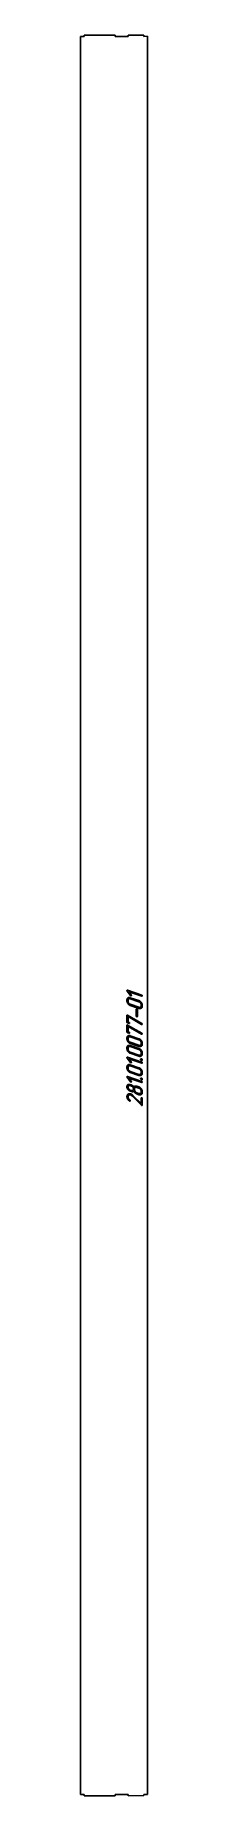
# Model space of a CAD drawing. Header units: millimetres. Extents: x 119 to 206, y 225 to 2503.
import ezdxf

# ---------------------------------------------------------------- set-up
doc = ezdxf.new("R2010")
doc.units = ezdxf.units.MM
doc.linetypes.add('K5LT_BASIC', pattern=[0])
doc.layers.add('Engraving', color=7, linetype='Continuous')

msp = doc.modelspace()

# ---------------------------------------------------------------- linework, layer by layer
at = {"color": 143, "linetype": 'K5LT_BASIC', "lineweight": 25, "true_color": 0x33acca}
for p, q in [((119.4, 2501.4), (119.4, 226.7)), ((119.4, 2501.4), (124.4, 2501.4)), ((124.4, 2502.9), (124.4, 2501.4)), ((164.4, 2502.9), (124.4, 2502.9)), ((164.4, 2501.4), (164.4, 2502.9)), ((176.5, 2501.4), (181.5, 2501.4)), ((201.5, 2503), (181.5, 2502.9)), ((181.5, 2502.9), (181.5, 2501.4)), ((201.5, 2501.5), (201.5, 2503)), ((201.5, 2501.5), (206.5, 2501.6)), ((206.5, 226.9), (206.5, 2501.6)), ((124.4, 226.7), (119.4, 226.7)), ((124.4, 226.7), (124.4, 225.2)), ((124.4, 225.2), (164.4, 225.2)), ((169.4, 226.7), (164.4, 226.7)), ((164.4, 225.2), (164.4, 226.7)), ((181.5, 226.8), (176.5, 226.8)), ((181.5, 226.8), (181.5, 225.3)), ((181.5, 225.3), (201.5, 225.4)), ((206.5, 226.9), (201.5, 226.9)), ((201.5, 225.4), (201.5, 226.9))]:
    msp.add_line(p, q, dxfattribs=at)
for points in [[(164.4, 2501.4), (169.7, 2501.4), (170.3, 2501.4), (171.2, 2501.4), (172.1, 2501.4), (173, 2501.4), (173.8, 2501.4), (174.7, 2501.4), (175.6, 2501.4), (176.2, 2501.4), (176.5, 2501.4)], [(176.5, 226.8), (176.2, 226.8), (175.6, 226.8), (174.7, 226.8), (173.8, 226.8), (173, 226.7), (172.1, 226.7), (171.2, 226.7), (170.3, 226.7), (169.7, 226.7), (169.4, 226.7)]]:
    msp.add_open_spline(points, degree=3, dxfattribs=at)
at = {"layer": 'Engraving', "color": 143, "linetype": 'K5LT_BASIC', "lineweight": 25, "true_color": 0x33acca}
for p, q in [((179.8, 1255), (179.8, 1253.6)), ((180, 1266.4), (184.3, 1260.7)), ((199, 1261.2), (180.5, 1267.4)), ((181.2, 1254.5), (181.2, 1253.1)), ((185.2, 1261.4), (182.2, 1265.4)), ((182.2, 1265.4), (199, 1259.7)), ((195.4, 1254), (184, 1257.8)), ((195.4, 1252.5), (184, 1256.4)), ((179.8, 1234.7), (179.8, 1226.2)), ((180.6, 1235.1), (180.4, 1235.2)), ((199.1, 1224.6), (180.6, 1235.1)), ((181.2, 1233.4), (198.8, 1223.3)), ((181.2, 1226.4), (181.2, 1233.4)), ((184, 1249.3), (195.4, 1245.4)), ((184, 1247.9), (195.4, 1244)), ((191.9, 1242.6), (191.9, 1234.1)), ((193.3, 1233.6), (193.3, 1242.1)), ((198.2, 1247.3), (198.2, 1248.7)), ((199.7, 1246.8), (199.7, 1248.2)), ((179.8, 1222), (179.8, 1213.5)), ((180.6, 1222.4), (180.4, 1222.5)), ((180.5, 1225.2), (182.6, 1224.5)), ((180.5, 1212.5), (182.6, 1211.8)), ((199.1, 1211.9), (180.6, 1222.4)), ((182.6, 1225.9), (181.2, 1226.4)), ((181.2, 1220.7), (198.8, 1210.6)), ((181.2, 1213.7), (181.2, 1220.7)), ((182.6, 1213.2), (181.2, 1213.7)), ((195.4, 1204.7), (184, 1208.6)), ((198.8, 1223.3), (199, 1223.2)), ((198.8, 1210.6), (199, 1210.5)), ((199.7, 1223.7), (199.5, 1224.2)), ((199.7, 1211), (199.5, 1211.5)), ((179.8, 1205.8), (179.8, 1204.4)), ((179.8, 1193.1), (179.8, 1191.7)), ((181.2, 1205.3), (181.2, 1203.9)), ((181.2, 1192.6), (181.2, 1191.2)), ((195.4, 1203.3), (184, 1207.2)), ((184, 1200.1), (195.4, 1196.2)), ((184, 1198.6), (195.4, 1194.8)), ((195.4, 1192), (184, 1195.9)), ((195.4, 1190.6), (184, 1194.5)), ((184, 1187.4), (195.4, 1183.5)), ((184, 1185.9), (195.4, 1182.1)), ((198.2, 1198.1), (198.2, 1199.5)), ((198.2, 1185.4), (198.2, 1186.8)), ((199.7, 1197.6), (199.7, 1199)), ((199.7, 1184.9), (199.7, 1186.3)), ((179.8, 1168.2), (179.8, 1166.8)), ((180, 1179.6), (184.3, 1173.9)), ((199, 1174.4), (180.5, 1180.7)), ((181.2, 1167.7), (181.2, 1166.3)), ((182.2, 1178.7), (199, 1173)), ((185.2, 1174.6), (182.2, 1178.7)), ((195.4, 1167.2), (184, 1171)), ((195.4, 1165.7), (184, 1169.6)), ((184, 1162.5), (195.4, 1158.6)), ((198.2, 1160.5), (198.2, 1161.9)), ((179.8, 1142.6), (179.8, 1142.2)), ((179.8, 1142.2), (179.8, 1141.7)), ((179.8, 1141.7), (180.1, 1140.9)), ((180, 1154.8), (184.3, 1149.1)), ((199, 1149.5), (180.5, 1155.8)), ((182.2, 1153.8), (199, 1148.1)), ((185.2, 1149.7), (182.2, 1153.8)), ((183.1, 1145.7), (182.4, 1145.7)), ((183.6, 1145.6), (183.1, 1145.7)), ((184, 1145.4), (183.6, 1145.6)), ((184, 1161.1), (195.4, 1157.2)), ((185.5, 1144.9), (184, 1145.4)), ((185.5, 1143.5), (184, 1144)), ((189.7, 1139.9), (189.7, 1138.5)), ((195.4, 1142.3), (192.6, 1143.2)), ((195.4, 1140.9), (192.6, 1141.8)), ((199.7, 1160), (199.7, 1161.4)), ((183.1, 1124.1), (183.4, 1124)), ((184, 1138.3), (185.5, 1137.8)), ((184, 1136.9), (185.5, 1136.4)), ((185.7, 1131.4), (186.2, 1131)), ((186.2, 1131), (186.8, 1130.5)), ((186.8, 1130.5), (198.6, 1118.7)), ((198.2, 1120.7), (187.6, 1131.4)), ((192.6, 1134.7), (195.4, 1133.8)), ((192.6, 1133.3), (195.4, 1132.3)), ((198.2, 1135.6), (198.2, 1137.1)), ((198.2, 1127.9), (198.2, 1120.7)), ((199.7, 1135.1), (199.7, 1136.6)), ((199.7, 1118.9), (199.7, 1127.4))]:
    msp.add_line(p, q, dxfattribs=at)
for points in [[(180, 1267.4), (179.8, 1267.2), (179.8, 1267)], [(179.8, 1267), (179.8, 1266.7), (180, 1266.4)], [(181, 1257.6), (179.8, 1256.7), (179.8, 1255)], [(179.8, 1253.6), (179.8, 1251.8), (181.1, 1250.1)], [(180.5, 1267.4), (180.2, 1267.6), (180, 1267.4)], [(184, 1257.8), (182.3, 1258.4), (181, 1257.6)], [(182, 1256.2), (181.2, 1255.7), (181.2, 1254.5)], [(181.2, 1253.1), (181.2, 1251.9), (182, 1250.8)], [(184, 1256.4), (182.9, 1256.8), (182, 1256.2)], [(184.3, 1260.7), (184.6, 1260.4), (184.7, 1260.3)], [(184.7, 1260.3), (185, 1260.2), (185.2, 1260.4)], [(185.5, 1260.8), (185.5, 1261.1), (185.2, 1261.4)], [(185.2, 1260.4), (185.5, 1260.5), (185.5, 1260.8)], [(198.4, 1251.7), (197.2, 1253.4), (195.4, 1254)], [(199.5, 1260.8), (199.3, 1261.1), (199, 1261.2)], [(199, 1259.7), (199.3, 1259.6), (199.5, 1259.8)], [(199.7, 1260.2), (199.7, 1260.5), (199.5, 1260.8)], [(199.5, 1259.8), (199.7, 1260.1), (199.7, 1260.2)], [(180, 1235.2), (179.8, 1235.1), (179.8, 1234.7)], [(180.4, 1235.2), (180.1, 1235.3), (180, 1235.2)], [(181.1, 1250.1), (182.3, 1248.4), (184, 1247.9)], [(182, 1250.8), (182.9, 1249.7), (184, 1249.3)], [(192.1, 1243), (191.9, 1242.9), (191.9, 1242.6)], [(191.9, 1234.1), (191.9, 1233.7), (192.1, 1233.5)], [(192.6, 1243.1), (192.3, 1243.2), (192.1, 1243)], [(192.1, 1233.5), (192.4, 1233.2), (192.6, 1233.1)], [(193, 1242.7), (192.8, 1243), (192.6, 1243.1)], [(192.6, 1233.1), (192.8, 1233), (193.1, 1233.1)], [(193.3, 1242.1), (193.3, 1242.5), (193, 1242.7)], [(193.1, 1233.1), (193.3, 1233.3), (193.3, 1233.6)], [(197.4, 1251), (196.6, 1252.1), (195.4, 1252.5)], [(195.4, 1245.4), (196.6, 1245), (197.4, 1245.6)], [(195.4, 1244), (197.2, 1243.4), (198.4, 1244.3)], [(198.2, 1248.7), (198.2, 1249.9), (197.4, 1251)], [(197.4, 1245.6), (198.2, 1246.2), (198.2, 1247.3)], [(199.7, 1248.2), (199.7, 1250), (198.4, 1251.7)], [(198.4, 1244.3), (199.7, 1245.2), (199.7, 1246.8)], [(179.8, 1226.2), (179.8, 1225.5), (180.5, 1225.2)], [(180, 1222.5), (179.8, 1222.4), (179.8, 1222)], [(179.8, 1213.5), (179.8, 1212.8), (180.5, 1212.5)], [(181, 1208.4), (179.8, 1207.5), (179.8, 1205.8)], [(180.4, 1222.5), (180.1, 1222.6), (180, 1222.5)], [(184, 1208.6), (182.3, 1209.2), (181, 1208.4)], [(184, 1207.2), (182.9, 1207.6), (182, 1207)], [(183.1, 1225.6), (182.9, 1225.8), (182.6, 1225.9)], [(182.6, 1224.5), (183, 1224.4), (183.1, 1224.6)], [(183.1, 1212.9), (182.9, 1213.1), (182.6, 1213.2)], [(182.6, 1211.8), (183, 1211.7), (183.1, 1211.9)], [(183.3, 1225), (183.3, 1225.3), (183.1, 1225.6)], [(183.1, 1224.6), (183.3, 1224.9), (183.3, 1225)], [(183.3, 1212.3), (183.3, 1212.6), (183.1, 1212.9)], [(183.1, 1211.9), (183.3, 1212.2), (183.3, 1212.3)], [(199, 1223.2), (199.3, 1223.1), (199.5, 1223.3)], [(199, 1210.5), (199.3, 1210.4), (199.5, 1210.6)], [(199.5, 1224.2), (199.2, 1224.5), (199.1, 1224.6)], [(199.5, 1211.5), (199.2, 1211.8), (199.1, 1211.9)], [(199.5, 1223.3), (199.7, 1223.5), (199.7, 1223.7)], [(199.5, 1210.6), (199.7, 1210.8), (199.7, 1211)], [(179.8, 1204.4), (179.8, 1202.6), (181.1, 1200.9)], [(181, 1195.7), (179.8, 1194.8), (179.8, 1193.1)], [(179.8, 1191.7), (179.8, 1189.9), (181.1, 1188.2)], [(184, 1195.9), (182.3, 1196.5), (181, 1195.7)], [(181.1, 1200.9), (182.3, 1199.2), (184, 1198.6)], [(181.1, 1188.2), (182.3, 1186.5), (184, 1185.9)], [(182, 1207), (181.2, 1206.5), (181.2, 1205.3)], [(181.2, 1203.9), (181.2, 1202.7), (182, 1201.6)], [(182, 1194.3), (181.2, 1193.8), (181.2, 1192.6)], [(181.2, 1191.2), (181.2, 1190), (182, 1188.9)], [(182, 1201.6), (182.9, 1200.5), (184, 1200.1)], [(184, 1194.5), (182.9, 1194.9), (182, 1194.3)], [(182, 1188.9), (182.9, 1187.8), (184, 1187.4)], [(198.4, 1202.5), (197.2, 1204.1), (195.4, 1204.7)], [(197.4, 1201.8), (196.6, 1202.9), (195.4, 1203.3)], [(195.4, 1196.2), (196.6, 1195.8), (197.4, 1196.4)], [(195.4, 1194.8), (197.2, 1194.2), (198.4, 1195.1)], [(198.4, 1189.8), (197.2, 1191.4), (195.4, 1192)], [(197.4, 1189.1), (196.6, 1190.2), (195.4, 1190.6)], [(198.2, 1199.5), (198.2, 1200.6), (197.4, 1201.8)], [(197.4, 1196.4), (198.2, 1197), (198.2, 1198.1)], [(198.2, 1186.8), (198.2, 1187.9), (197.4, 1189.1)], [(197.4, 1183.7), (198.2, 1184.3), (198.2, 1185.4)], [(199.7, 1199), (199.7, 1200.8), (198.4, 1202.5)], [(198.4, 1195.1), (199.7, 1196), (199.7, 1197.6)], [(199.7, 1186.3), (199.7, 1188.1), (198.4, 1189.8)], [(198.4, 1182.4), (199.7, 1183.3), (199.7, 1184.9)], [(180, 1180.6), (179.8, 1180.5), (179.8, 1180.2)], [(179.8, 1180.2), (179.8, 1179.9), (180, 1179.6)], [(181, 1170.8), (179.8, 1169.9), (179.8, 1168.2)], [(179.8, 1166.8), (179.8, 1165), (181.1, 1163.3)], [(180.5, 1180.7), (180.2, 1180.8), (180, 1180.6)], [(184, 1171), (182.3, 1171.6), (181, 1170.8)], [(181.1, 1163.3), (182.3, 1161.6), (184, 1161.1)], [(182, 1169.4), (181.2, 1168.9), (181.2, 1167.7)], [(181.2, 1166.3), (181.2, 1165.1), (182, 1164)], [(184, 1169.6), (182.9, 1170), (182, 1169.4)], [(182, 1164), (182.9, 1162.9), (184, 1162.5)], [(184.3, 1173.9), (184.6, 1173.6), (184.7, 1173.5)], [(184.7, 1173.5), (185, 1173.4), (185.2, 1173.6)], [(185.5, 1174), (185.5, 1174.3), (185.2, 1174.6)], [(185.2, 1173.6), (185.5, 1173.7), (185.5, 1174)], [(195.4, 1183.5), (196.6, 1183.1), (197.4, 1183.7)], [(195.4, 1182.1), (197.2, 1181.5), (198.4, 1182.4)], [(198.4, 1164.9), (197.2, 1166.6), (195.4, 1167.2)], [(197.4, 1164.2), (196.6, 1165.3), (195.4, 1165.7)], [(198.2, 1161.9), (198.2, 1163.1), (197.4, 1164.2)], [(197.9, 1178.6), (197.5, 1178.4), (197.5, 1178)], [(197.5, 1178), (197.5, 1177.5), (198, 1177.1)], [(198.6, 1178.7), (198.2, 1178.8), (197.9, 1178.6)], [(198, 1177.1), (198.4, 1176.7), (198.6, 1176.6)], [(199.7, 1161.4), (199.7, 1163.2), (198.4, 1164.9)], [(199.3, 1178.2), (199, 1178.6), (198.6, 1178.7)], [(198.6, 1176.6), (199, 1176.4), (199.4, 1176.6)], [(199.5, 1174), (199.3, 1174.3), (199, 1174.4)], [(199, 1173), (199.3, 1172.8), (199.5, 1173)], [(199.7, 1177.3), (199.7, 1177.8), (199.3, 1178.2)], [(199.4, 1176.6), (199.7, 1176.8), (199.7, 1177.3)], [(199.7, 1173.4), (199.7, 1173.7), (199.5, 1174)], [(199.5, 1173), (199.7, 1173.3), (199.7, 1173.4)], [(180, 1155.7), (179.8, 1155.6), (179.8, 1155.3)], [(179.8, 1155.3), (179.8, 1155), (180, 1154.8)], [(181, 1145.2), (179.8, 1144.4), (179.8, 1142.6)], [(180.5, 1155.8), (180.2, 1155.9), (180, 1155.7)], [(180.1, 1140.9), (180.4, 1140), (181, 1139.2)], [(182.4, 1145.7), (181.6, 1145.7), (181, 1145.2)], [(181, 1139.2), (182.4, 1137.5), (184, 1136.9)], [(182, 1143.9), (181.2, 1143.3), (181.2, 1142.1)], [(181.2, 1142.1), (181.2, 1141), (182, 1139.9)], [(184, 1144), (182.8, 1144.4), (182, 1143.9)], [(182, 1139.9), (182.8, 1138.7), (184, 1138.3)], [(184.3, 1149.1), (184.6, 1148.7), (184.7, 1148.7)], [(184.7, 1148.7), (185, 1148.6), (185.2, 1148.7)], [(185.5, 1149.2), (185.5, 1149.4), (185.2, 1149.7)], [(185.2, 1148.7), (185.5, 1148.9), (185.5, 1149.2)], [(187.3, 1143.9), (186.5, 1144.6), (185.5, 1144.9)], [(187.5, 1142), (186.7, 1143.1), (185.5, 1143.5)], [(188.8, 1142.2), (188.1, 1143.3), (187.3, 1143.9)], [(188.3, 1139.7), (188.3, 1140.9), (187.5, 1142)], [(187.5, 1138), (188.3, 1138.5), (188.3, 1139.7)], [(190.3, 1143.4), (189.3, 1143.1), (188.8, 1142.2)], [(190.6, 1141.7), (189.7, 1141.2), (189.7, 1139.9)], [(192.6, 1143.2), (191.4, 1143.7), (190.3, 1143.4)], [(192.6, 1141.8), (191.4, 1142.2), (190.6, 1141.7)], [(195.4, 1158.6), (196.6, 1158.2), (197.4, 1158.8)], [(195.4, 1157.2), (197.2, 1156.6), (198.4, 1157.5)], [(198.4, 1140), (197.2, 1141.7), (195.4, 1142.3)], [(197.4, 1139.3), (196.6, 1140.5), (195.4, 1140.9)], [(197.4, 1158.8), (198.2, 1159.4), (198.2, 1160.5)], [(198.2, 1137.1), (198.2, 1138.2), (197.4, 1139.3)], [(197.9, 1153.7), (197.5, 1153.5), (197.5, 1153.1)], [(197.5, 1153.1), (197.5, 1152.6), (198, 1152.2)], [(198.6, 1153.8), (198.2, 1154), (197.9, 1153.7)], [(198, 1152.2), (198.4, 1151.8), (198.6, 1151.7)], [(198.4, 1157.5), (199.7, 1158.4), (199.7, 1160)], [(199.7, 1136.6), (199.7, 1138.3), (198.4, 1140)], [(199.3, 1153.3), (199, 1153.7), (198.6, 1153.8)], [(198.6, 1151.7), (199, 1151.6), (199.4, 1151.7)], [(199.5, 1149.1), (199.3, 1149.4), (199, 1149.5)], [(199, 1148.1), (199.3, 1148), (199.5, 1148.1)], [(199.7, 1152.4), (199.7, 1152.9), (199.3, 1153.3)], [(199.4, 1151.7), (199.7, 1151.9), (199.7, 1152.4)], [(199.7, 1148.6), (199.7, 1148.9), (199.5, 1149.1)], [(199.5, 1148.1), (199.7, 1148.4), (199.7, 1148.6)], [(181.2, 1132.9), (179.8, 1131.7), (179.8, 1129.7)], [(179.8, 1129.7), (179.8, 1128.2), (180.5, 1126.8)], [(180.5, 1126.8), (181.4, 1125.3), (183.1, 1124.1)], [(184.7, 1133.4), (182.6, 1134), (181.2, 1132.9)], [(181.2, 1129.3), (181.2, 1130), (181.5, 1130.6)], [(181.8, 1127.3), (181.2, 1128.3), (181.2, 1129.3)], [(181.5, 1130.6), (181.8, 1131.2), (182.2, 1131.5)], [(183.6, 1125.3), (182.3, 1126.2), (181.8, 1127.3)], [(182.2, 1131.5), (183.2, 1132.4), (184.7, 1131.9)], [(183.4, 1124), (183.7, 1123.9), (183.9, 1124)], [(184, 1124.9), (183.9, 1125.1), (183.6, 1125.3)], [(183.9, 1124), (184.1, 1124.2), (184.1, 1124.5)], [(184.1, 1124.5), (184.1, 1124.7), (184, 1124.9)], [(186, 1132.7), (185.3, 1133.1), (184.7, 1133.4)], [(184.7, 1131.9), (185.2, 1131.7), (185.7, 1131.4)], [(185.5, 1137.8), (186.7, 1137.4), (187.5, 1138)], [(185.5, 1136.4), (186.5, 1136.1), (187.3, 1136.2)], [(187.6, 1131.4), (186.7, 1132.2), (186, 1132.7)], [(187.3, 1136.2), (188.2, 1136.3), (188.8, 1136.9)], [(188.8, 1136.9), (189.5, 1135.5), (190.5, 1134.6)], [(189.7, 1138.5), (189.7, 1137.3), (190.6, 1136.2)], [(190.5, 1134.6), (191.5, 1133.7), (192.6, 1133.3)], [(190.6, 1136.2), (191.4, 1135.1), (192.6, 1134.7)], [(195.4, 1133.8), (196.6, 1133.4), (197.4, 1133.9)], [(195.4, 1132.3), (197.2, 1131.7), (198.4, 1132.6)], [(197.4, 1133.9), (198.2, 1134.5), (198.2, 1135.6)], [(198.5, 1128.3), (198.2, 1128.1), (198.2, 1127.9)], [(198.4, 1132.6), (199.7, 1133.5), (199.7, 1135.1)], [(199, 1128.3), (198.7, 1128.4), (198.5, 1128.3)], [(198.6, 1118.7), (198.7, 1118.5), (198.9, 1118.5)], [(198.9, 1118.5), (199.2, 1118.4), (199.4, 1118.5)], [(199.4, 1128), (199.2, 1128.3), (199, 1128.3)], [(199.7, 1127.4), (199.7, 1127.7), (199.4, 1128)], [(199.4, 1118.5), (199.7, 1118.6), (199.7, 1118.9)]]:
    msp.add_open_spline(points, degree=2, dxfattribs=at)

doc.saveas('drawing.dxf')
